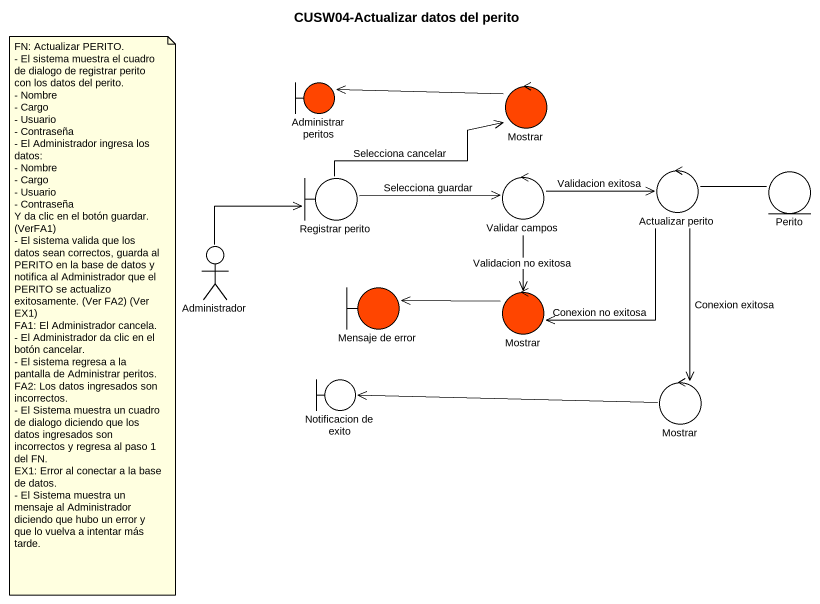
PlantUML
@startuml
title CUSW04-Actualizar datos del perito
boundary "Administrar peritos" as Administrar_peritos #FF4500
control Mostrar #FF4500
control "Actualizar perito" as Actualizar_perito
entity Perito
boundary "Registrar perito" as Registrar_perito
control "Validar campos" as Validar_campos
actor Administrador
boundary "Mensaje de error" as Mensaje_de_error #FF4500
control "Mostrar" as Mostrar_2 #FF4500
boundary "Notificacion de exito" as Notificacion_de_exito
control "Mostrar" as Mostrar_3
Mostrar -left-> Administrar_peritos
Actualizar_perito -right- Perito
Actualizar_perito --> Mostrar_2 : Conexion no exitosa
Actualizar_perito --> Mostrar_3 : Conexion exitosa
Registrar_perito -right-> Mostrar : Selecciona cancelar
Registrar_perito -right-> Validar_campos : Selecciona guardar
Validar_campos -right-> Actualizar_perito : Validacion exitosa
Validar_campos --> Mostrar_2 : Validacion no exitosa
Administrador -up-> Registrar_perito
Mostrar_2 -left-> Mensaje_de_error
Mostrar_3 -left-> Notificacion_de_exito
note as N1
  FN: Actualizar PERITO.
  - El sistema muestra el cuadro de dialogo de registrar perito con los datos del perito.
  - Nombre
  - Cargo
  - Usuario
  - Contraseña
  - El Administrador ingresa los datos:
  - Nombre
  - Cargo
  - Usuario
  - Contraseña
  Y da clic en el botón guardar. (VerFA1)
  - El sistema valida que los datos sean correctos, guarda al PERITO en la base de datos y notifica al Administrador que el PERITO se actualizo exitosamente. (Ver FA2) (Ver EX1)
  FA1: El Administrador cancela.
  - El Administrador da clic en el botón cancelar.
  - El sistema regresa a la pantalla de Administrar peritos.
  FA2: Los datos ingresados son incorrectos.
  - El Sistema muestra un cuadro de dialogo diciendo que los datos ingresados son incorrectos y regresa al paso 1 del FN.
  EX1: Error al conectar a la base de datos.
  - El Sistema muestra un mensaje al Administrador diciendo que hubo un error y que lo vuelva a intentar más tarde.
end note
@enduml
